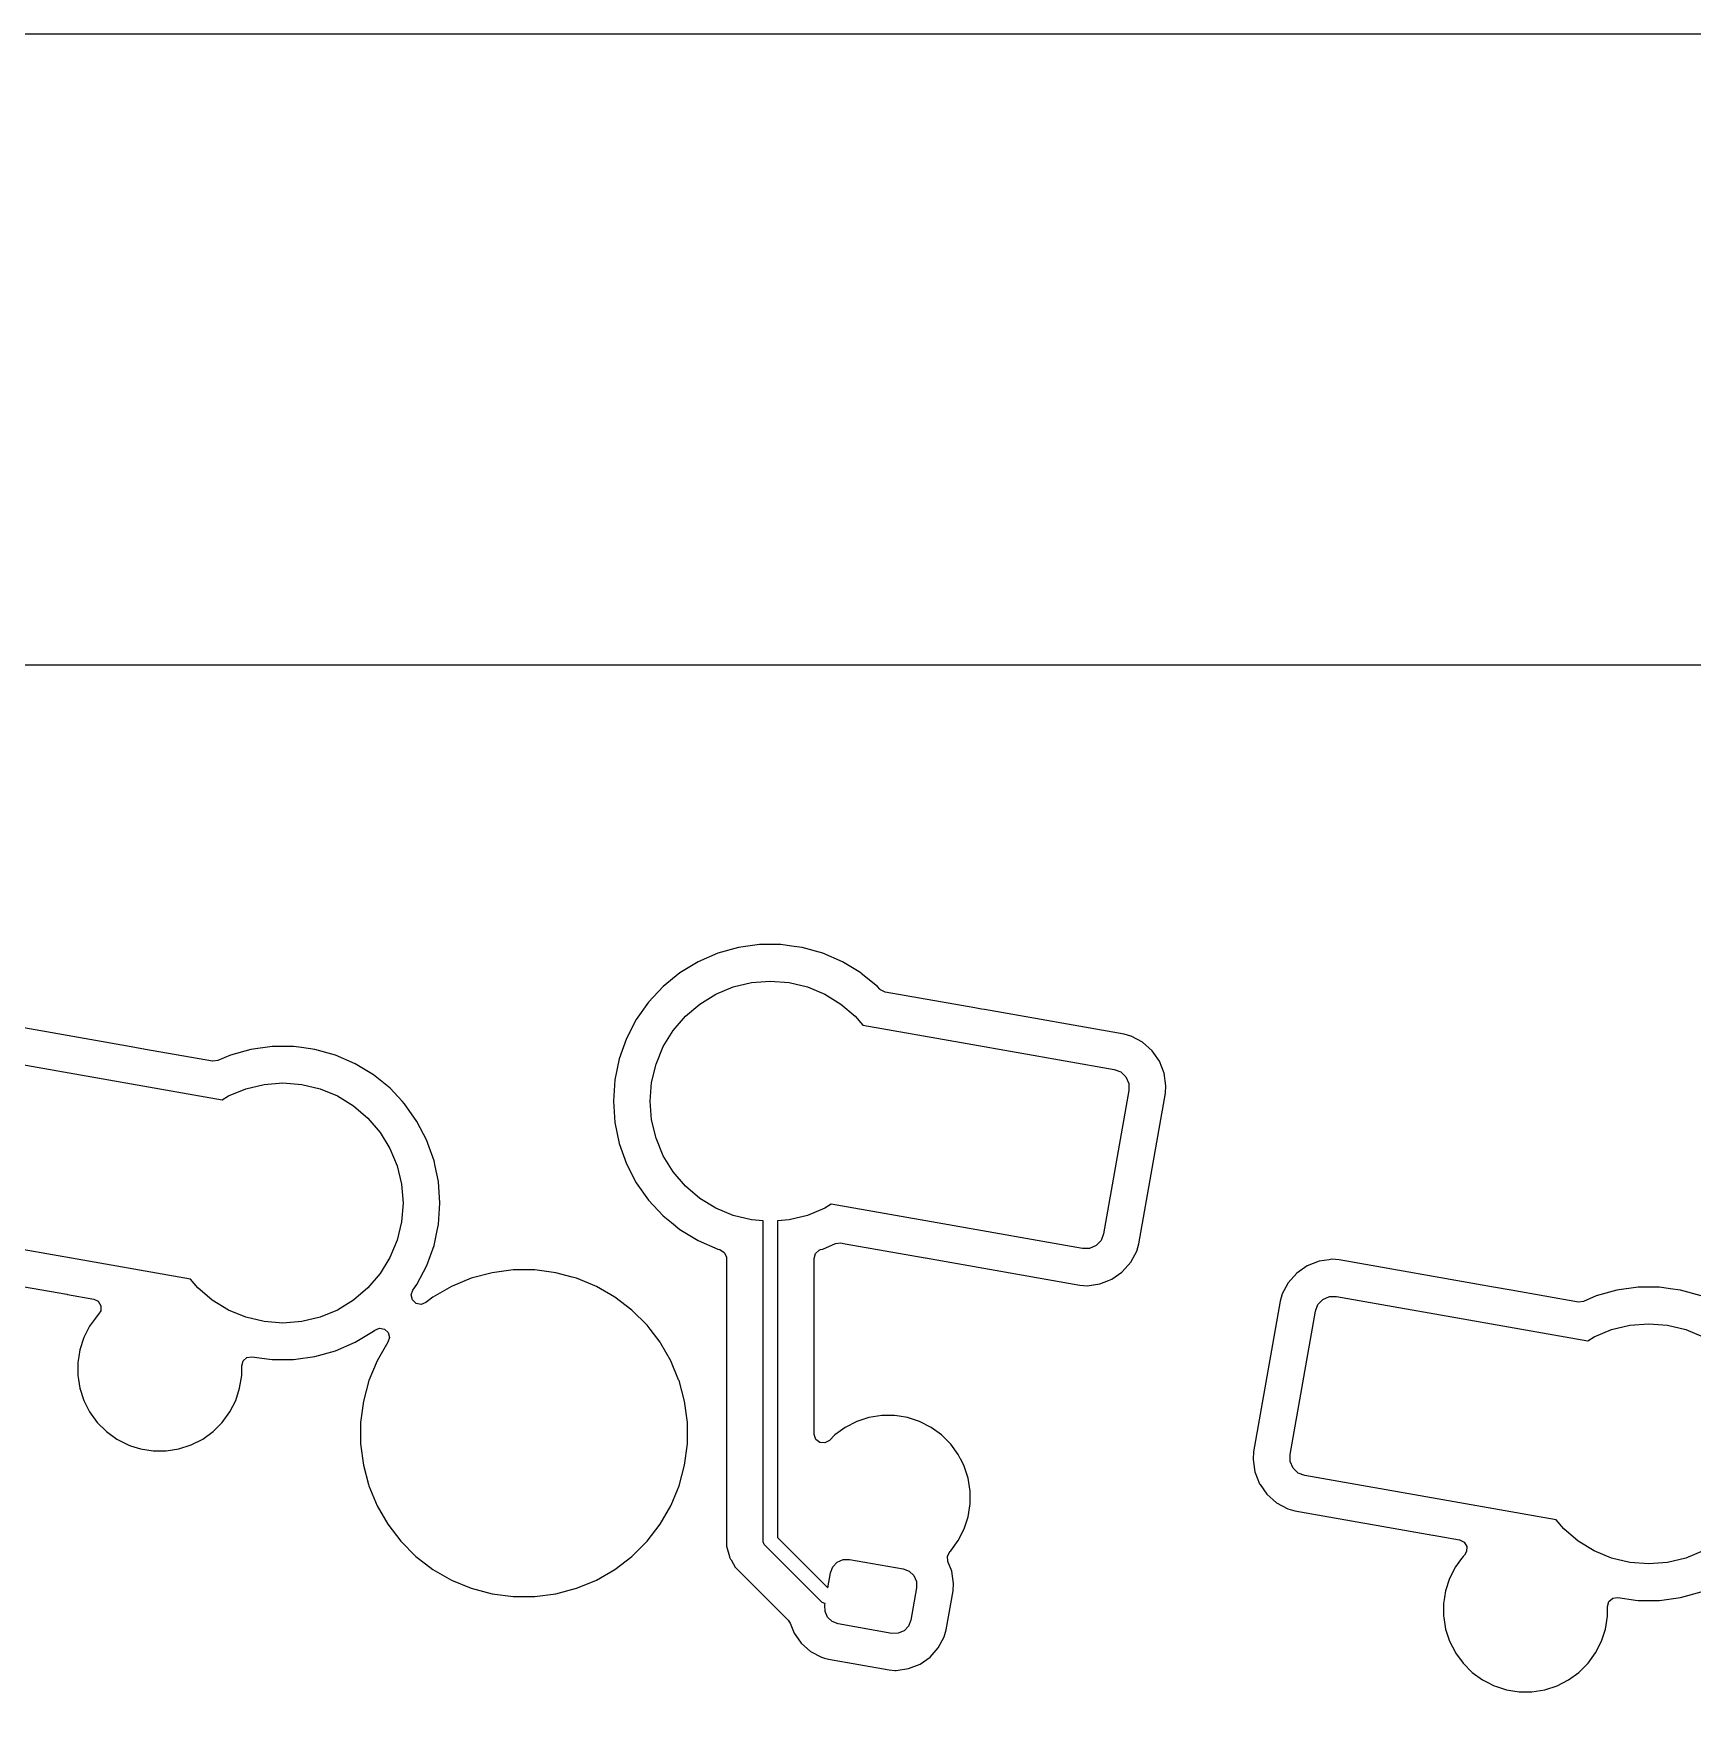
# Model space of a CAD drawing. Header units: millimetres. Extents: x 46 to 4458, y 59 to 1499.
# Drawn here: x 1741.09 to 1763.87, y 921.49 to 944.7 of the extents above; entities that cross this region are included whole.
import ezdxf

# ---------------------------------------------------------------- set-up
doc = ezdxf.new("R2010")
doc.units = ezdxf.units.MM
doc.layers.add('BLACK', color=7, linetype='Continuous')

msp = doc.modelspace()

# ---------------------------------------------------------------- linework, layer by layer
msp.add_lwpolyline([(1739.51188, 833.25441), (1638.06271, 833.5564), (1638.38771, 944.69762), (2107.13583, 944.69762), (2107.13583, 832.69492), (1950.85196, 832.69492)])
at = {"layer": 'BLACK', "linetype": 'Continuous'}
for p, q in [((1646.63262, 936.02944), (1832.63461, 936.02944)), ((1750.48611, 932.06648), (1750.21628, 931.94928)), ((1750.76939, 932.14585), (1750.48611, 932.06648)), ((1750.7694, 932.14585), (1750.76939, 932.14585)), ((1751.06085, 932.18591), (1750.7694, 932.14585)), ((1751.35505, 932.18591), (1751.06085, 932.18591)), ((1751.06085, 932.18591), (1751.06085, 932.18591)), ((1751.50078, 932.16588), (1751.35505, 932.18591)), ((1751.35505, 932.18591), (1751.35505, 932.18591)), ((1751.64651, 932.14585), (1751.50078, 932.16588)), ((1751.9298, 932.06648), (1751.64651, 932.14585)), ((1751.64651, 932.14585), (1751.64651, 932.14585)), ((1751.64651, 932.14585), (1751.64651, 932.14585)), ((1752.19963, 931.94928), (1751.9298, 932.06648)), ((1749.96491, 931.79641), (1749.7367, 931.61075)), ((1750.21627, 931.94927), (1749.96491, 931.79641)), ((1750.21628, 931.94928), (1750.21627, 931.94927)), ((1752.19963, 931.94927), (1752.19963, 931.94928)), ((1752.451, 931.79641), (1752.19963, 931.94927)), ((1752.45817, 931.79058), (1752.451, 931.79641)), ((1752.451, 931.79641), (1752.451, 931.79641)), ((1752.451, 931.79641), (1752.451, 931.79641)), ((1752.67921, 931.61075), (1752.45817, 931.79058)), ((1749.7367, 931.61075), (1749.53588, 931.39574)), ((1750.45887, 931.50557), (1750.69807, 931.60466)), ((1750.69807, 931.60466), (1750.94984, 931.6651)), ((1750.94984, 931.6651), (1751.20795, 931.68541)), ((1751.20795, 931.68541), (1751.46607, 931.6651)), ((1751.46607, 931.6651), (1751.71783, 931.60466)), ((1751.71783, 931.60466), (1751.95704, 931.50557)), ((1752.71495, 931.57248), (1752.67921, 931.61075)), ((1752.67921, 931.61075), (1752.67921, 931.61075)), ((1752.67921, 931.61075), (1752.67921, 931.61075)), ((1752.72143, 931.56604), (1752.71495, 931.57248)), ((1752.78403, 931.53501), (1752.72143, 931.56604)), ((1754.01824, 931.31739), (1752.78403, 931.53501)), ((1749.53588, 931.39574), (1749.36623, 931.1554)), ((1750.04123, 931.20214), (1750.23811, 931.37029)), ((1750.23811, 931.37029), (1750.45887, 931.50557)), ((1751.95704, 931.50557), (1752.1778, 931.37029)), ((1752.1778, 931.37029), (1752.37468, 931.20214)), ((1754.10831, 931.3015), (1754.01824, 931.31739)), ((1754.14869, 931.29439), (1754.10831, 931.3015)), ((1754.14869, 931.29438), (1754.14869, 931.29439)), ((1756.06666, 930.9562), (1754.14869, 931.29438)), ((1742.37936, 930.79045), (1740.26258, 931.1637)), ((1749.36623, 931.15539), (1749.23088, 930.89418)), ((1749.36623, 931.1554), (1749.36623, 931.15539)), ((1749.87307, 931.00526), (1750.04123, 931.20214)), ((1752.37468, 931.20214), (1752.47842, 931.08068)), ((1752.47842, 931.08068), (1753.91165, 930.82796)), ((1749.23088, 930.89418), (1749.13236, 930.61697)), ((1749.73779, 930.7845), (1749.87307, 931.00526)), ((1753.91165, 930.82796), (1753.91165, 930.82796)), ((1753.91165, 930.82796), (1755.93051, 930.47198)), ((1756.06668, 930.95619), (1756.06666, 930.9562)), ((1756.16119, 930.92939), (1756.06668, 930.95619)), ((1756.16607, 930.928), (1756.16119, 930.92939)), ((1756.3205, 930.84474), (1756.16607, 930.928)), ((1756.3205, 930.84473), (1756.3205, 930.84474)), ((1756.3205, 930.84474), (1756.3205, 930.84474)), ((1756.3205, 930.84474), (1756.3205, 930.84474)), ((1756.45155, 930.72811), (1756.3205, 930.84473)), ((1740.22492, 930.66212), (1742.12068, 930.32784)), ((1742.37937, 930.79045), (1742.37936, 930.79045)), ((1742.37994, 930.79035), (1742.37937, 930.79045)), ((1742.62519, 930.74711), (1742.37994, 930.79035)), ((1742.37994, 930.79035), (1742.37994, 930.79035)), ((1743.548, 930.58439), (1742.62519, 930.74711)), ((1743.61893, 930.59277), (1743.5496, 930.58412)), ((1743.79151, 930.66773), (1743.61893, 930.59277)), ((1744.0748, 930.74711), (1743.79151, 930.66773)), ((1744.36626, 930.78717), (1744.0748, 930.74711)), ((1744.0748, 930.74711), (1744.0748, 930.74711)), ((1744.66046, 930.78717), (1744.36626, 930.78717)), ((1744.36626, 930.78717), (1744.36626, 930.78717)), ((1744.76709, 930.77251), (1744.66046, 930.78717)), ((1744.66046, 930.78717), (1744.66046, 930.78717)), ((1744.95191, 930.74711), (1744.76709, 930.77251)), ((1744.95192, 930.74711), (1744.95191, 930.74711)), ((1744.95191, 930.74711), (1744.95191, 930.74711)), ((1745.2352, 930.66773), (1744.95192, 930.74711)), ((1745.50503, 930.55053), (1745.2352, 930.66773)), ((1749.13236, 930.61696), (1749.0725, 930.32893)), ((1749.13236, 930.61697), (1749.13236, 930.61696)), ((1749.63871, 930.54529), (1749.73779, 930.7845)), ((1756.45156, 930.7281), (1756.45155, 930.72811)), ((1756.47481, 930.69489), (1756.45156, 930.7281)), ((1756.55219, 930.58439), (1756.47481, 930.69489)), ((1743.5496, 930.58412), (1743.548, 930.58439)), ((1745.50504, 930.55053), (1745.50503, 930.55053)), ((1745.7564, 930.39767), (1745.50504, 930.55053)), ((1745.98461, 930.21201), (1745.7564, 930.39767)), ((1749.57827, 930.29353), (1749.63871, 930.54529)), ((1755.93051, 930.47198), (1756.02142, 930.43663)), ((1756.02142, 930.43663), (1756.09188, 930.36917)), ((1756.09188, 930.36917), (1756.13117, 930.27989)), ((1756.55219, 930.58438), (1756.55219, 930.58439)), ((1756.55219, 930.58439), (1756.55219, 930.58439)), ((1756.61696, 930.42135), (1756.55219, 930.58438)), ((1756.64239, 930.24776), (1756.61696, 930.42135)), ((1756.61696, 930.42135), (1756.61696, 930.42135)), ((1756.61696, 930.42135), (1756.61696, 930.42135)), ((1742.12068, 930.32784), (1742.12068, 930.32784)), ((1742.12068, 930.32784), (1743.6771, 930.05341)), ((1743.76427, 930.10683), (1744.00348, 930.20591)), ((1744.00348, 930.20591), (1744.25524, 930.26635)), ((1744.25524, 930.26635), (1744.51336, 930.28667)), ((1744.51336, 930.28667), (1744.77147, 930.26635)), ((1744.77147, 930.26635), (1745.02324, 930.20591)), ((1745.02324, 930.20591), (1745.26244, 930.10683)), ((1746.14954, 930.03541), (1745.98461, 930.21201)), ((1749.0725, 930.32892), (1749.05243, 930.03541)), ((1749.0725, 930.32893), (1749.0725, 930.32892)), ((1749.55795, 930.03541), (1749.57827, 930.29353)), ((1756.1333, 930.18237), (1755.786, 928.21275)), ((1756.13117, 930.27989), (1756.1333, 930.18237)), ((1756.27021, 928.07659), (1756.63488, 930.14471)), ((1756.63488, 930.14471), (1756.64239, 930.24776)), ((1743.6771, 930.05341), (1743.76427, 930.10683)), ((1745.26244, 930.10683), (1745.4832, 929.97154)), ((1745.4832, 929.97154), (1745.68008, 929.80339)), ((1746.18542, 929.99699), (1746.14954, 930.03541)), ((1746.35507, 929.75665), (1746.18542, 929.99699)), ((1749.05243, 930.03541), (1749.0725, 929.7419)), ((1749.57827, 929.7773), (1749.55795, 930.03541)), ((1745.68008, 929.80339), (1745.84824, 929.60651)), ((1746.35508, 929.75664), (1746.35507, 929.75665)), ((1746.49043, 929.49543), (1746.35508, 929.75664)), ((1746.35508, 929.75664), (1746.35508, 929.75664)), ((1749.0725, 929.7419), (1749.0725, 929.7419)), ((1749.0725, 929.7419), (1749.13236, 929.45387)), ((1749.63871, 929.52553), (1749.57827, 929.7773)), ((1745.84824, 929.60651), (1745.98352, 929.38575)), ((1746.50521, 929.45385), (1746.49043, 929.49543)), ((1746.58895, 929.21823), (1746.50521, 929.45385)), ((1749.13236, 929.45387), (1749.13236, 929.45385)), ((1749.13236, 929.45385), (1749.23088, 929.17665)), ((1749.73779, 929.28633), (1749.63871, 929.52553)), ((1745.98352, 929.38575), (1746.0826, 929.14654)), ((1746.58895, 929.21821), (1746.58895, 929.21823)), ((1746.60491, 929.14141), (1746.58895, 929.21821)), ((1749.87307, 929.06557), (1749.73779, 929.28633)), ((1746.0826, 929.14654), (1746.14304, 928.89478)), ((1746.64881, 928.93018), (1746.60491, 929.14141)), ((1749.23088, 929.17665), (1749.36623, 928.91544)), ((1750.04123, 928.86869), (1749.87307, 929.06557)), ((1746.14304, 928.89478), (1746.16336, 928.63667)), ((1746.66888, 928.63667), (1746.64881, 928.93018)), ((1749.36623, 928.91544), (1749.36623, 928.91543)), ((1749.36623, 928.91543), (1749.53588, 928.67509)), ((1750.23811, 928.70053), (1750.04123, 928.86869)), ((1746.16336, 928.63667), (1746.14304, 928.37855)), ((1746.64881, 928.34316), (1746.66888, 928.63667)), ((1749.53588, 928.67509), (1749.7367, 928.46007)), ((1750.45887, 928.56525), (1750.23811, 928.70053)), ((1750.69807, 928.46617), (1750.45887, 928.56525)), ((1751.95704, 928.56525), (1751.71783, 928.46617)), ((1752.04421, 928.61867), (1751.95704, 928.56525)), ((1753.57601, 928.34858), (1752.04421, 928.61867)), ((1746.14304, 928.37855), (1746.0826, 928.12679)), ((1746.63112, 928.25804), (1746.64881, 928.34316)), ((1749.7367, 928.46007), (1749.85124, 928.36689)), ((1749.85124, 928.36689), (1749.9649, 928.27441)), ((1749.9649, 928.27441), (1749.96491, 928.27441)), ((1749.96491, 928.27441), (1749.96491, 928.27441)), ((1749.96491, 928.27441), (1750.21627, 928.12155)), ((1750.94984, 928.40573), (1750.69807, 928.46617)), ((1751.10847, 928.39324), (1750.94984, 928.40573)), ((1751.10987, 923.98337), (1751.10847, 928.39324)), ((1751.46607, 928.40573), (1751.30656, 928.39317)), ((1751.30656, 928.39317), (1751.30794, 924.04175)), ((1751.71783, 928.46617), (1751.46607, 928.40573)), ((1755.49639, 928.00996), (1753.57601, 928.34858)), ((1753.57601, 928.34858), (1753.57601, 928.34858)), ((1741.68656, 927.86583), (1739.7908, 928.2001)), ((1746.0826, 928.12679), (1745.98352, 927.88758)), ((1746.49043, 927.7779), (1746.58895, 928.05511)), ((1746.58895, 928.05512), (1746.63112, 928.25804)), ((1746.58895, 928.05511), (1746.58895, 928.05512)), ((1746.58895, 928.05512), (1746.58895, 928.05512)), ((1750.21627, 928.12155), (1750.21628, 928.12155)), ((1750.21628, 928.12155), (1750.48611, 928.00435)), ((1751.92979, 928.00435), (1752.10237, 928.07931)), ((1752.10237, 928.07931), (1752.17171, 928.08796)), ((1752.17171, 928.08796), (1752.17331, 928.08769)), ((1752.17331, 928.08769), (1752.23625, 928.07659)), ((1752.23625, 928.07659), (1753.33508, 927.88284)), ((1755.68319, 928.05138), (1755.59391, 928.01209)), ((1755.75065, 928.12184), (1755.68319, 928.05138)), ((1755.786, 928.21275), (1755.75065, 928.12184)), ((1756.24202, 927.97719), (1756.27021, 928.07659)), ((1741.68656, 927.86582), (1741.68656, 927.86583)), ((1743.24289, 927.5914), (1741.68656, 927.86582)), ((1745.98352, 927.88758), (1745.84824, 927.66682)), ((1750.48611, 928.00435), (1750.51691, 927.99572)), ((1750.51691, 927.99572), (1750.57615, 927.95868)), ((1750.57615, 927.95868), (1750.60596, 927.89549)), ((1750.60596, 927.89549), (1750.60745, 927.87632)), ((1750.60745, 927.87632), (1750.60745, 924.08955)), ((1751.80845, 927.87632), (1751.82814, 927.94335)), ((1751.80845, 925.4638), (1751.80845, 927.87632)), ((1751.82814, 927.94335), (1751.88094, 927.98911)), ((1751.88094, 927.98911), (1751.899, 927.99572)), ((1751.899, 927.99572), (1751.92979, 928.00435)), ((1753.33508, 927.88284), (1753.33509, 927.88284)), ((1753.33509, 927.88284), (1753.34137, 927.88173)), ((1753.34137, 927.88173), (1753.34137, 927.88173)), ((1753.34137, 927.88173), (1755.45873, 927.50838)), ((1755.59391, 928.01209), (1755.49639, 928.00996)), ((1756.04213, 927.6917), (1756.15876, 927.82277)), ((1756.15876, 927.82277), (1756.24202, 927.97719)), ((1758.74653, 927.83778), (1758.58348, 927.77301)), ((1758.8854, 927.85812), (1758.74653, 927.83778)), ((1758.92012, 927.86321), (1758.8854, 927.85812)), ((1759.02317, 927.8557), (1758.92012, 927.86321)), ((1758.92012, 927.86321), (1758.92012, 927.86321)), ((1761.13995, 927.48246), (1759.02317, 927.8557)), ((1739.65464, 927.71588), (1741.54621, 927.38235)), ((1743.34663, 927.46994), (1743.24289, 927.5914)), ((1745.84824, 927.66682), (1745.68008, 927.46994)), ((1746.35508, 927.51669), (1746.49043, 927.7779)), ((1747.10141, 927.6035), (1746.82961, 927.49092)), ((1747.38561, 927.67965), (1747.10141, 927.6035)), ((1747.67729, 927.71805), (1747.38561, 927.67965)), ((1747.6773, 927.71806), (1747.67729, 927.71805)), ((1747.97151, 927.71806), (1747.6773, 927.71806)), ((1747.6773, 927.71806), (1747.6773, 927.71806)), ((1747.97152, 927.71806), (1747.97151, 927.71806)), ((1747.97152, 927.71805), (1747.97152, 927.71806)), ((1748.2632, 927.67965), (1747.97152, 927.71805)), ((1748.26321, 927.67965), (1748.2632, 927.67965)), ((1748.48581, 927.62001), (1748.26321, 927.67965)), ((1748.26321, 927.67965), (1748.26321, 927.67965)), ((1748.5474, 927.6035), (1748.48581, 927.62001)), ((1748.8192, 927.49092), (1748.5474, 927.6035)), ((1755.85374, 927.57333), (1755.89841, 927.59108)), ((1755.89841, 927.59108), (1756.03713, 927.68821)), ((1756.03713, 927.68821), (1756.04213, 927.6917)), ((1758.43977, 927.67238), (1758.32314, 927.54132)), ((1758.58348, 927.77301), (1758.43977, 927.67238)), ((1741.54621, 927.38235), (1741.54622, 927.38235)), ((1741.54622, 927.38235), (1741.5525, 927.38124)), ((1741.5525, 927.38124), (1741.5525, 927.38124)), ((1741.5525, 927.38124), (1741.91541, 927.31725)), ((1743.54351, 927.30179), (1743.34663, 927.46994)), ((1745.68008, 927.46994), (1745.4832, 927.30179)), ((1746.27725, 927.37414), (1746.29972, 927.43827)), ((1746.29291, 927.30604), (1746.27725, 927.37414)), ((1746.29972, 927.43827), (1746.35508, 927.51669)), ((1746.57481, 927.34381), (1746.47651, 927.26838)), ((1746.57482, 927.34382), (1746.57481, 927.34381)), ((1746.8296, 927.49091), (1746.57482, 927.34382)), ((1746.82961, 927.49092), (1746.8296, 927.49091)), ((1748.81922, 927.49091), (1748.8192, 927.49092)), ((1749.074, 927.34382), (1748.81922, 927.49091)), ((1749.074, 927.34381), (1749.074, 927.34382)), ((1749.07401, 927.34381), (1749.074, 927.34381)), ((1749.07401, 927.3438), (1749.07401, 927.34381)), ((1749.07401, 927.34381), (1749.07401, 927.34381)), ((1749.30742, 927.16471), (1749.07401, 927.3438)), ((1755.45873, 927.50838), (1755.56178, 927.50087)), ((1755.56178, 927.50087), (1755.73537, 927.5263)), ((1755.73537, 927.5263), (1755.85374, 927.57333)), ((1758.23987, 927.38689), (1758.21169, 927.28751)), ((1758.32314, 927.54132), (1758.23987, 927.38689)), ((1758.23987, 927.38689), (1758.23987, 927.38689)), ((1758.7987, 927.31271), (1758.88799, 927.35199)), ((1758.88799, 927.35199), (1758.98551, 927.35412)), ((1758.98551, 927.35412), (1760.88126, 927.01985)), ((1761.13996, 927.48245), (1761.13995, 927.48246)), ((1761.14052, 927.48235), (1761.13996, 927.48245)), ((1761.14053, 927.48235), (1761.14052, 927.48235)), ((1761.38577, 927.43911), (1761.14053, 927.48235)), ((1762.30859, 927.27639), (1761.38577, 927.43911)), ((1762.5521, 927.35974), (1762.37952, 927.28477)), ((1762.83538, 927.43911), (1762.5521, 927.35974)), ((1762.83539, 927.43911), (1762.83538, 927.43911)), ((1763.12685, 927.47917), (1762.83539, 927.43911)), ((1763.42104, 927.47917), (1763.12685, 927.47917)), ((1763.12685, 927.47917), (1763.12685, 927.47917)), ((1763.56677, 927.45914), (1763.42104, 927.47917)), ((1763.42104, 927.47917), (1763.42104, 927.47917)), ((1763.7125, 927.43911), (1763.56677, 927.45914)), ((1763.99579, 927.35974), (1763.7125, 927.43911)), ((1763.7125, 927.43911), (1763.7125, 927.43911)), ((1763.7125, 927.43911), (1763.7125, 927.43911)), ((1741.91541, 927.31725), (1741.97801, 927.28623)), ((1741.97801, 927.28623), (1742.0139, 927.22628)), ((1742.01168, 927.15644), (1741.98156, 927.10746)), ((1742.0139, 927.22628), (1742.01168, 927.15644)), ((1743.76427, 927.16651), (1743.54351, 927.30179)), ((1744.00348, 927.06742), (1743.76427, 927.16651)), ((1745.26244, 927.16651), (1745.02324, 927.06742)), ((1745.4832, 927.30179), (1745.26244, 927.16651)), ((1746.3429, 927.25723), (1746.29291, 927.30604)), ((1746.41134, 927.24319), (1746.3429, 927.25723)), ((1746.47651, 927.26838), (1746.41134, 927.24319)), ((1749.30742, 927.1647), (1749.30742, 927.16471)), ((1749.51545, 926.95667), (1749.30742, 927.1647)), ((1758.21168, 927.28748), (1757.84702, 925.21937)), ((1758.21169, 927.28751), (1758.21168, 927.28748)), ((1758.3486, 925.18171), (1758.69589, 927.15133)), ((1758.69589, 927.15133), (1758.73125, 927.24224)), ((1758.73125, 927.24224), (1758.7987, 927.31271)), ((1762.31019, 927.27612), (1762.30859, 927.27639)), ((1762.37952, 927.28477), (1762.31019, 927.27612)), ((1741.85897, 926.94568), (1741.77854, 926.78783)), ((1741.9384, 927.055), (1741.85897, 926.94568)), ((1741.9631, 927.089), (1741.9384, 927.055)), ((1741.96311, 927.08901), (1741.9631, 927.089)), ((1741.9631, 927.089), (1741.9631, 927.089)), ((1741.98156, 927.10746), (1741.96311, 927.08901)), ((1744.25524, 927.00698), (1744.00348, 927.06742)), ((1744.51336, 926.98667), (1744.25524, 927.00698)), ((1744.77147, 927.00698), (1744.51336, 926.98667)), ((1745.02324, 927.06742), (1744.77147, 927.00698)), ((1745.75641, 926.87567), (1745.774, 926.88998)), ((1745.774, 926.88998), (1745.83842, 926.91702)), ((1745.83842, 926.91702), (1745.90724, 926.90493)), ((1745.90724, 926.90493), (1745.9586, 926.85756)), ((1749.51546, 926.95667), (1749.51545, 926.95667)), ((1749.55586, 926.90401), (1749.51546, 926.95667)), ((1749.69456, 926.72325), (1749.55586, 926.90401)), ((1760.88126, 927.01985), (1760.88126, 927.01985)), ((1760.88126, 927.01985), (1762.43768, 926.74541)), ((1762.52486, 926.79883), (1762.76407, 926.89791)), ((1762.76407, 926.89791), (1763.01583, 926.95836)), ((1763.01583, 926.95836), (1763.27394, 926.97867)), ((1763.27394, 926.97867), (1763.53206, 926.95836)), ((1763.53206, 926.95836), (1763.78382, 926.89791)), ((1763.78382, 926.89791), (1764.02303, 926.79883)), ((1741.77854, 926.78783), (1741.7238, 926.61935)), ((1741.77854, 926.78783), (1741.77854, 926.78783)), ((1745.2352, 926.6056), (1745.50504, 926.72281)), ((1745.50504, 926.72281), (1745.75641, 926.87567)), ((1745.95426, 926.72326), (1745.80715, 926.46847)), ((1745.95537, 926.72492), (1745.95426, 926.72326)), ((1745.95555, 926.7255), (1745.95537, 926.72492)), ((1745.95628, 926.72677), (1745.95555, 926.7255)), ((1745.97619, 926.78995), (1745.95601, 926.72693)), ((1745.95601, 926.72693), (1745.95628, 926.72677)), ((1745.9586, 926.85756), (1745.97619, 926.78995)), ((1749.70381, 926.70724), (1749.69456, 926.72325)), ((1749.84167, 926.46847), (1749.70381, 926.70724)), ((1762.43768, 926.74541), (1762.52486, 926.79883)), ((1741.70905, 926.52623), (1741.69609, 926.44437)), ((1741.69609, 926.44437), (1741.69609, 926.26721)), ((1741.7238, 926.61935), (1741.70905, 926.52623)), ((1743.94709, 926.40157), (1743.96677, 926.46861)), ((1743.96677, 926.46861), (1744.01957, 926.51437)), ((1744.01957, 926.51437), (1744.08797, 926.52442)), ((1744.08797, 926.52442), (1744.32964, 926.4912)), ((1744.32964, 926.4912), (1744.36626, 926.48617)), ((1744.36626, 926.48617), (1744.36626, 926.48617)), ((1744.36626, 926.48617), (1744.66046, 926.48617)), ((1744.66046, 926.48617), (1744.69188, 926.49049)), ((1744.69188, 926.49049), (1744.95191, 926.52623)), ((1744.95191, 926.52623), (1745.2352, 926.6056)), ((1745.80714, 926.46845), (1745.69456, 926.19665)), ((1745.80715, 926.46847), (1745.80714, 926.46845)), ((1749.84167, 926.46845), (1749.84167, 926.46847)), ((1749.94937, 926.20844), (1749.84167, 926.46845)), ((1741.69609, 926.26721), (1741.70485, 926.21185)), ((1741.70485, 926.21185), (1741.7238, 926.09223)), ((1743.91937, 926.09223), (1743.94709, 926.26721)), ((1743.94709, 926.26721), (1743.94709, 926.40157)), ((1745.69456, 926.19665), (1745.61841, 925.91245)), ((1749.95426, 926.19664), (1749.94937, 926.20844)), ((1750.03041, 925.91246), (1749.95426, 926.19664)), ((1741.7238, 926.09223), (1741.77854, 925.92375)), ((1743.86463, 925.92375), (1743.91937, 926.09223)), ((1741.77854, 925.92375), (1741.77854, 925.92375)), ((1741.77854, 925.92375), (1741.8543, 925.77508)), ((1741.8543, 925.77508), (1741.85897, 925.7659)), ((1741.85897, 925.7659), (1741.9631, 925.62257)), ((1743.68007, 925.62257), (1743.7842, 925.7659)), ((1743.7842, 925.7659), (1743.86463, 925.92375)), ((1745.61841, 925.91245), (1745.58001, 925.62077)), ((1750.06881, 925.62076), (1750.03041, 925.91246)), ((1741.9631, 925.62257), (1742.08837, 925.49731)), ((1742.08837, 925.49731), (1742.2317, 925.39317)), ((1743.41148, 925.39317), (1743.5548, 925.49731)), ((1743.5548, 925.49731), (1743.68007, 925.62257)), ((1745.58001, 925.62077), (1745.58001, 925.62076)), ((1745.58001, 925.62076), (1745.58001, 925.32656)), ((1750.06881, 925.32655), (1750.06881, 925.62076)), ((1752.17234, 925.50691), (1752.09402, 925.45001)), ((1752.23734, 925.55414), (1752.17234, 925.50691)), ((1752.39519, 925.63457), (1752.23734, 925.55414)), ((1752.56367, 925.68931), (1752.39519, 925.63457)), ((1752.39519, 925.63457), (1752.39519, 925.63457)), ((1752.68033, 925.70778), (1752.56367, 925.68931)), ((1752.73865, 925.71702), (1752.68033, 925.70778)), ((1752.91581, 925.71702), (1752.73865, 925.71702)), ((1752.97883, 925.70704), (1752.91581, 925.71702)), ((1753.09079, 925.68931), (1752.97883, 925.70704)), ((1753.25927, 925.63457), (1753.09079, 925.68931)), ((1753.41712, 925.55414), (1753.25927, 925.63457)), ((1753.25927, 925.63457), (1753.25927, 925.63457)), ((1753.56045, 925.45001), (1753.41712, 925.55414)), ((1742.2317, 925.39317), (1742.28511, 925.36596)), ((1742.28511, 925.36596), (1742.38954, 925.31275)), ((1742.38954, 925.31275), (1742.38955, 925.31275)), ((1742.38955, 925.31275), (1742.42056, 925.30267)), ((1742.42056, 925.30267), (1742.55803, 925.258)), ((1742.55803, 925.258), (1742.73301, 925.23029)), ((1742.91016, 925.23029), (1743.08514, 925.258)), ((1743.08514, 925.258), (1743.25363, 925.31275)), ((1743.25363, 925.31275), (1743.41148, 925.39317)), ((1745.58001, 925.32656), (1745.58001, 925.32654)), ((1745.58001, 925.32654), (1745.61826, 925.03598)), ((1750.03041, 925.03486), (1750.06881, 925.32655)), ((1751.80877, 925.45496), (1751.80845, 925.4638)), ((1751.83319, 925.38949), (1751.80877, 925.45496)), ((1751.88912, 925.34762), (1751.83319, 925.38949)), ((1751.95881, 925.34264), (1751.88912, 925.34762)), ((1752.02013, 925.37612), (1751.95881, 925.34264)), ((1752.09401, 925.45), (1752.02013, 925.37612)), ((1752.09402, 925.45), (1752.09401, 925.45)), ((1752.09402, 925.45001), (1752.09402, 925.45)), ((1753.68571, 925.32474), (1753.56045, 925.45001)), ((1753.78985, 925.18141), (1753.68571, 925.32474)), ((1742.73301, 925.23029), (1742.73301, 925.23029)), ((1742.73301, 925.23029), (1742.91016, 925.23029)), ((1742.91016, 925.23029), (1742.91016, 925.23029)), ((1745.61826, 925.03598), (1745.61841, 925.03486)), ((1745.61841, 925.03486), (1745.68976, 924.76858)), ((1749.95426, 924.75067), (1750.03041, 925.03486)), ((1753.81708, 925.12797), (1753.78985, 925.18141)), ((1753.82301, 925.11633), (1753.81708, 925.12797)), ((1753.87027, 925.02357), (1753.82301, 925.11633)), ((1753.87027, 925.02356), (1753.87027, 925.02357)), ((1753.88884, 924.96642), (1753.87027, 925.02356)), ((1757.83967, 925.11845), (1757.83951, 925.11633)), ((1757.83951, 925.11633), (1757.84564, 925.07445)), ((1757.84702, 925.21937), (1757.83967, 925.11845)), ((1757.84564, 925.07445), (1757.86494, 924.94273)), ((1757.84702, 925.21937), (1757.84702, 925.21937)), ((1758.35073, 925.08419), (1758.3486, 925.18171)), ((1758.39001, 924.99491), (1758.35073, 925.08419)), ((1753.92502, 924.85508), (1753.88884, 924.96642)), ((1753.95273, 924.6801), (1753.92502, 924.85508)), ((1757.86494, 924.94273), (1757.92969, 924.77974)), ((1758.46048, 924.92745), (1758.39001, 924.99491)), ((1758.55139, 924.8921), (1758.46048, 924.92745)), ((1760.44714, 924.55783), (1758.55139, 924.8921)), ((1745.68976, 924.76858), (1745.69456, 924.75066)), ((1745.69456, 924.75066), (1745.80714, 924.47886)), ((1749.84458, 924.48589), (1749.93176, 924.69635)), ((1749.93176, 924.69635), (1749.95426, 924.75067)), ((1753.95273, 924.50294), (1753.95273, 924.6801)), ((1757.92969, 924.77974), (1757.92971, 924.77969)), ((1757.92971, 924.77969), (1757.93747, 924.7686)), ((1757.93747, 924.7686), (1758.03034, 924.63598)), ((1758.03034, 924.63598), (1758.03034, 924.63598)), ((1758.03034, 924.63598), (1758.1614, 924.51935)), ((1762.00348, 924.2834), (1760.44714, 924.55783)), ((1760.44714, 924.55783), (1760.44714, 924.55783)), ((1745.80714, 924.47886), (1745.80715, 924.47885)), ((1745.80715, 924.47885), (1745.95425, 924.22407)), ((1749.69456, 924.22406), (1749.84167, 924.47885)), ((1749.84167, 924.47885), (1749.84458, 924.48589)), ((1753.87027, 924.15948), (1753.92502, 924.32797)), ((1753.92502, 924.32797), (1753.95273, 924.50294)), ((1758.1614, 924.51935), (1758.1614, 924.51935)), ((1758.1614, 924.51935), (1758.1614, 924.51935)), ((1758.1614, 924.51935), (1758.1614, 924.51934)), ((1758.1614, 924.51934), (1758.31583, 924.43608)), ((1758.31583, 924.43608), (1758.41523, 924.40789)), ((1758.41523, 924.40789), (1760.30679, 924.07436)), ((1745.95425, 924.22407), (1745.95426, 924.22405)), ((1745.95426, 924.22405), (1746.13336, 923.99065)), ((1749.51546, 923.99064), (1749.69456, 924.22406)), ((1753.78985, 924.00163), (1753.87027, 924.15948)), ((1762.10722, 924.16194), (1762.00348, 924.2834)), ((1762.3041, 923.99379), (1762.10722, 924.16194)), ((1746.13336, 923.99065), (1746.13336, 923.99064)), ((1746.13336, 923.99064), (1746.34139, 923.78261)), ((1749.30742, 923.78261), (1749.51546, 923.99064)), ((1750.60745, 924.08955), (1750.60745, 924.08953)), ((1750.60745, 924.08953), (1750.60745, 923.92382)), ((1750.60745, 923.92382), (1750.60745, 923.92382)), ((1750.60745, 923.92382), (1750.64572, 923.781)), ((1751.12481, 923.94732), (1751.10987, 923.98337)), ((1751.13724, 923.93217), (1751.12481, 923.94732)), ((1751.92278, 923.14934), (1751.13724, 923.93217)), ((1751.30794, 924.04175), (1751.99951, 923.35257)), ((1753.68571, 923.85831), (1753.78985, 924.00163)), ((1760.30679, 924.07436), (1760.3068, 924.07435)), ((1760.3068, 924.07435), (1760.31308, 924.07325)), ((1760.31308, 924.07325), (1760.31309, 924.07324)), ((1760.31309, 924.07324), (1760.67599, 924.00926)), ((1760.67599, 924.00926), (1760.7386, 923.97823)), ((1760.7386, 923.97823), (1760.77449, 923.91828)), ((1760.77449, 923.91828), (1760.77227, 923.84845)), ((1762.52486, 923.85851), (1762.3041, 923.99379)), ((1746.34139, 923.78261), (1746.3414, 923.7826)), ((1746.3414, 923.7826), (1746.47314, 923.68152)), ((1746.47314, 923.68152), (1746.57481, 923.6035)), ((1749.07401, 923.6035), (1749.30742, 923.78261)), ((1750.64572, 923.781), (1750.64838, 923.77109)), ((1750.64838, 923.77109), (1750.66309, 923.74561)), ((1750.66309, 923.74561), (1750.67034, 923.73304)), ((1750.67034, 923.73304), (1750.67034, 923.73304)), ((1750.67034, 923.73304), (1750.72743, 923.63417)), ((1750.72743, 923.63417), (1750.72743, 923.63416)), ((1750.72743, 923.63416), (1750.8463, 923.51529)), ((1752.03578, 923.55826), (1752.0676, 923.64008)), ((1752.0676, 923.64008), (1752.12831, 923.7035)), ((1752.12831, 923.7035), (1752.20867, 923.73886)), ((1752.20867, 923.73886), (1752.29644, 923.74077)), ((1752.29644, 923.74077), (1753.03504, 923.61053)), ((1753.64098, 923.7837), (1753.67316, 923.84572)), ((1753.64744, 923.71413), (1753.64098, 923.7837)), ((1753.70152, 923.578), (1753.64744, 923.71413)), ((1753.67316, 923.84572), (1753.675, 923.8476)), ((1753.675, 923.8476), (1753.68571, 923.8583)), ((1753.68571, 923.8583), (1753.68571, 923.85831)), ((1753.68571, 923.8583), (1753.68571, 923.8583)), ((1760.61956, 923.63768), (1760.53913, 923.47983)), ((1760.68884, 923.73304), (1760.61956, 923.63768)), ((1760.72369, 923.78101), (1760.68884, 923.73304)), ((1760.74214, 923.79946), (1760.72369, 923.78101)), ((1760.72369, 923.78101), (1760.72369, 923.78101)), ((1760.72369, 923.78101), (1760.72369, 923.78101)), ((1760.77227, 923.84845), (1760.74214, 923.79946)), ((1762.76407, 923.75943), (1762.52486, 923.85851)), ((1763.01583, 923.69898), (1762.76407, 923.75943)), ((1763.27394, 923.67867), (1763.01583, 923.69898)), ((1763.53206, 923.69898), (1763.27394, 923.67867)), ((1763.78382, 923.75943), (1763.53206, 923.69898)), ((1764.02303, 923.85851), (1763.78382, 923.75943)), ((1746.57481, 923.6035), (1746.57482, 923.6035)), ((1746.57482, 923.6035), (1746.8296, 923.4564)), ((1746.8296, 923.4564), (1746.82961, 923.45639)), ((1746.82961, 923.45639), (1747.10141, 923.34381)), ((1748.64937, 923.38604), (1748.8192, 923.45639)), ((1748.8192, 923.45639), (1748.81921, 923.45639)), ((1748.81921, 923.45639), (1749.07401, 923.6035)), ((1748.81921, 923.45639), (1748.81921, 923.45639)), ((1750.8463, 923.51529), (1750.84631, 923.51529)), ((1750.84631, 923.51529), (1751.45494, 922.90665)), ((1751.99951, 923.35257), (1752.03578, 923.55826)), ((1753.03504, 923.61053), (1753.11686, 923.57872)), ((1753.11686, 923.57872), (1753.18028, 923.51801)), ((1753.18028, 923.51801), (1753.21564, 923.43765)), ((1753.21564, 923.43765), (1753.21755, 923.34988)), ((1753.7261, 923.4102), (1753.70152, 923.578)), ((1753.71884, 923.31058), (1753.7261, 923.4102)), ((1760.53913, 923.47983), (1760.48439, 923.31135)), ((1760.53913, 923.47983), (1760.53913, 923.47983)), ((1747.10141, 923.34381), (1747.10142, 923.34381)), ((1747.10142, 923.34381), (1747.10142, 923.34381)), ((1747.10142, 923.34381), (1747.38561, 923.26766)), ((1747.38561, 923.26766), (1747.6773, 923.22926)), ((1747.6773, 923.22926), (1747.67731, 923.22926)), ((1747.67731, 923.22926), (1747.97151, 923.22926)), ((1747.97151, 923.22926), (1748.26321, 923.26766)), ((1747.97151, 923.22926), (1747.97151, 923.22926)), ((1748.26321, 923.26766), (1748.5474, 923.34381)), ((1748.5474, 923.34381), (1748.64937, 923.38604)), ((1753.21755, 923.34988), (1753.13941, 922.90672)), ((1753.62391, 922.7722), (1753.71884, 923.31058)), ((1760.46964, 923.21823), (1760.45667, 923.13637)), ((1760.48439, 923.31135), (1760.46964, 923.21823)), ((1762.72736, 923.16061), (1762.78016, 923.20637)), ((1762.78016, 923.20637), (1762.84855, 923.21642)), ((1762.84855, 923.21642), (1763.09022, 923.1832)), ((1763.09022, 923.1832), (1763.12685, 923.17817)), ((1763.12685, 923.17817), (1763.12685, 923.17817)), ((1763.12685, 923.17817), (1763.42104, 923.17817)), ((1763.42104, 923.17817), (1763.45246, 923.18249)), ((1763.45246, 923.18249), (1763.7125, 923.21823)), ((1763.7125, 923.21823), (1763.99579, 923.2976)), ((1751.95883, 923.13441), (1751.92278, 923.14934)), ((1751.95764, 923.1151), (1751.96101, 923.1342)), ((1751.95956, 923.02733), (1751.95764, 923.1151)), ((1751.96101, 923.1342), (1751.95883, 923.13441)), ((1751.99491, 922.94697), (1751.95956, 923.02733)), ((1752.05833, 922.88626), (1751.99491, 922.94697)), ((1760.45667, 923.13637), (1760.45667, 922.95921)), ((1760.45667, 922.95921), (1760.45955, 922.94107)), ((1760.45955, 922.94107), (1760.48439, 922.78424)), ((1762.67996, 922.78424), (1762.70767, 922.95921)), ((1762.70767, 923.09358), (1762.72736, 923.16061)), ((1762.70767, 922.95921), (1762.70767, 923.09358)), ((1751.45494, 922.90665), (1751.4825, 922.86475)), ((1751.4825, 922.86475), (1751.53629, 922.72937)), ((1751.53629, 922.72937), (1751.53629, 922.72936)), ((1751.53629, 922.72936), (1751.53629, 922.72936)), ((1751.53629, 922.72936), (1751.62415, 922.60388)), ((1752.14015, 922.85444), (1752.05833, 922.88626)), ((1752.87876, 922.72421), (1752.14015, 922.85444)), ((1752.96653, 922.72612), (1752.87876, 922.72421)), ((1753.04688, 922.76148), (1752.96653, 922.72612)), ((1753.10759, 922.8249), (1753.04688, 922.76148)), ((1753.13941, 922.90672), (1753.10759, 922.8249)), ((1753.59666, 922.67611), (1753.62391, 922.7722)), ((1760.48439, 922.78424), (1760.53913, 922.61575)), ((1762.62521, 922.61575), (1762.67996, 922.78424)), ((1751.62415, 922.60388), (1751.63356, 922.59043)), ((1751.63356, 922.59043), (1751.63357, 922.59043)), ((1751.63357, 922.59043), (1751.76026, 922.47769)), ((1751.76026, 922.47769), (1751.76026, 922.47768)), ((1751.76026, 922.47768), (1751.76026, 922.47768)), ((1751.76026, 922.47768), (1751.90954, 922.39719)), ((1753.40342, 922.40013), (1753.51617, 922.52683)), ((1753.51617, 922.52683), (1753.59666, 922.67611)), ((1760.53913, 922.61575), (1760.53913, 922.61575)), ((1760.53913, 922.61575), (1760.6181, 922.46077)), ((1762.54479, 922.4579), (1762.62521, 922.61575)), ((1751.90954, 922.39719), (1751.95157, 922.38527)), ((1751.95157, 922.38527), (1752.00561, 922.36995)), ((1752.00561, 922.36995), (1752.00562, 922.36994)), ((1752.00562, 922.36994), (1752.00563, 922.36994)), ((1752.00563, 922.36994), (1752.83946, 922.22292)), ((1752.93907, 922.21566), (1753.10688, 922.24024)), ((1753.10688, 922.24024), (1753.26449, 922.30286)), ((1753.26449, 922.30286), (1753.40342, 922.40013)), ((1760.6181, 922.46077), (1760.61956, 922.4579)), ((1760.61956, 922.4579), (1760.72369, 922.31458)), ((1760.72369, 922.31458), (1760.84896, 922.18931)), ((1762.31539, 922.18931), (1762.44066, 922.31458)), ((1762.44066, 922.31458), (1762.54479, 922.4579)), ((1752.83946, 922.22292), (1752.91915, 922.21711)), ((1752.91915, 922.21711), (1752.93907, 922.21566)), ((1752.93907, 922.21566), (1752.93907, 922.21566)), ((1752.93907, 922.21566), (1752.93907, 922.21566)), ((1760.84896, 922.18931), (1760.99228, 922.08518)), ((1760.99228, 922.08518), (1761.0457, 922.05796)), ((1761.0457, 922.05796), (1761.15013, 922.00475)), ((1761.15013, 922.00475), (1761.15013, 922.00475)), ((1761.15013, 922.00475), (1761.18115, 921.99467)), ((1761.84573, 921.95001), (1762.01421, 922.00475)), ((1762.01421, 922.00475), (1762.17206, 922.08518)), ((1762.17206, 922.08518), (1762.31539, 922.18931)), ((1761.18115, 921.99467), (1761.31862, 921.95001)), ((1761.31862, 921.95001), (1761.49359, 921.92229)), ((1761.49359, 921.92229), (1761.49359, 921.92229)), ((1761.49359, 921.92229), (1761.67075, 921.92229)), ((1761.67075, 921.92229), (1761.84573, 921.95001)), ((1761.67075, 921.92229), (1761.67075, 921.92229))]:
    msp.add_line(p, q, dxfattribs=at)

doc.saveas('drawing.dxf')
